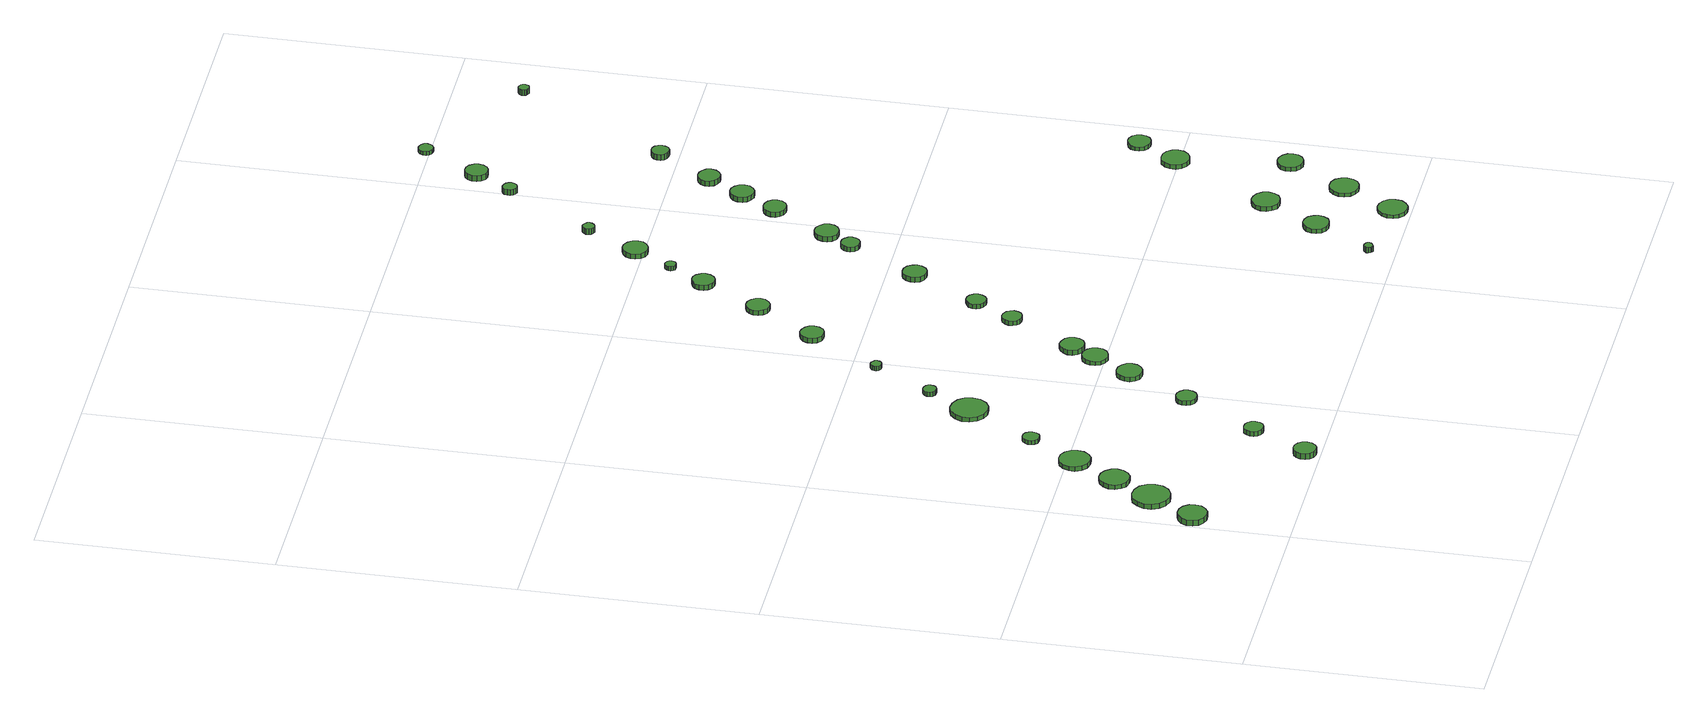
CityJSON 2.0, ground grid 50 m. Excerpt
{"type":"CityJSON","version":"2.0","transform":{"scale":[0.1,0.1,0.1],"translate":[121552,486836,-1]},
"CityObjects":{
"tree1":{"type":"SolitaryVegetationObject","attributes":{"function":"something"},"geometry":[{"type":"MultiSurface","lod":"1","boundaries":[[[0,1,2,3,4,5,6,7,8,9,10,11,12,13,14]],[[15,16,17,18,19,20,21,22,23,24,25,26,27,28,29]],[[0,29,28,1]],[[1,28,27,2]],[[2,27,26,3]],[[3,26,25,4]],[[4,25,24,5]],[[5,24,23,6]],[[6,23,22,7]],[[7,22,21,8]],[[8,21,20,9]],[[9,20,19,10]],[[10,19,18,11]],[[11,18,17,12]],[[12,17,16,13]],[[13,16,15,14]],[[14,15,29,0]]]}]},
"tree2":{"type":"SolitaryVegetationObject","attributes":{"function":"something"},"geometry":[{"type":"MultiSurface","lod":"1","boundaries":[[[30,31,32,33,34,35,36,37,38,39,40,41,42,43,44]],[[45,46,47,48,49,50,51,52,53,54,55,56,57,58,59]],[[30,59,58,31]],[[31,58,57,32]],[[32,57,56,33]],[[33,56,55,34]],[[34,55,54,35]],[[35,54,53,36]],[[36,53,52,37]],[[37,52,51,38]],[[38,51,50,39]],[[39,50,49,40]],[[40,49,48,41]],[[41,48,47,42]],[[42,47,46,43]],[[43,46,45,44]],[[44,45,59,30]]]}]},
"tree3":{"type":"SolitaryVegetationObject","attributes":{"function":"something"},"geometry":[{"type":"MultiSurface","lod":"1","boundaries":[[[60,61,62,63,64,65,66,67,68,69,70,71,72,73,74]],[[75,76,77,78,79,80,81,82,83,84,85,86,87,88,89]],[[60,89,88,61]],[[61,88,87,62]],[[62,87,86,63]],[[63,86,85,64]],[[64,85,84,65]],[[65,84,83,66]],[[66,83,82,67]],[[67,82,81,68]],[[68,81,80,69]],[[69,80,79,70]],[[70,79,78,71]],[[71,78,77,72]],[[72,77,76,73]],[[73,76,75,74]],[[74,75,89,60]]]}]},
"tree4":{"type":"SolitaryVegetationObject","attributes":{"function":"something"},"geometry":[{"type":"MultiSurface","lod":"1","boundaries":[[[90,91,92,93,94,95,96,97,98,99,100,101,102,103,104]],[[105,106,107,108,109,110,111,112,113,114,115,116,117,118,119]],[[90,119,118,91]],[[91,118,117,92]],[[92,117,116,93]],[[93,116,115,94]],[[94,115,114,95]],[[95,114,113,96]],[[96,113,112,97]],[[97,112,111,98]],[[98,111,110,99]],[[99,110,109,100]],[[100,109,108,101]],[[101,108,107,102]],[[102,107,106,103]],[[103,106,105,104]],[[104,105,119,90]]]}]},
"tree5":{"type":"SolitaryVegetationObject","attributes":{"function":"something"},"geometry":[{"type":"MultiSurface","lod":"1","boundaries":[[[120,121,122,123,124,125,126,127,128,129,130,131,132,133,134]],[[135,136,137,138,139,140,141,142,143,144,145,146,147,148,149]],[[120,149,148,121]],[[121,148,147,122]],[[122,147,146,123]],[[123,146,145,124]],[[124,145,144,125]],[[125,144,143,126]],[[126,143,142,127]],[[127,142,141,128]],[[128,141,140,129]],[[129,140,139,130]],[[130,139,138,131]],[[131,138,137,132]],[[132,137,136,133]],[[133,136,135,134]],[[134,135,149,120]]]}]},
"tree6":{"type":"SolitaryVegetationObject","attributes":{"function":"something"},"geometry":[{"type":"MultiSurface","lod":"1","boundaries":[[[150,151,152,153,154,155,156,157,158,159,160,161,162,163,164]],[[165,166,167,168,169,170,171,172,173,174,175,176,177,178,179]],[[150,179,178,151]],[[151,178,177,152]],[[152,177,176,153]],[[153,176,175,154]],[[154,175,174,155]],[[155,174,173,156]],[[156,173,172,157]],[[157,172,171,158]],[[158,171,170,159]],[[159,170,169,160]],[[160,169,168,161]],[[161,168,167,162]],[[162,167,166,163]],[[163,166,165,164]],[[164,165,179,150]]]}]},
"tree7":{"type":"SolitaryVegetationObject","attributes":{"function":"something"},"geometry":[{"type":"MultiSurface","lod":"1","boundaries":[[[180,181,182,183,184,185,186,187,188,189,190,191,192,193,194]],[[195,196,197,198,199,200,201,202,203,204,205,206,207,208,209]],[[180,209,208,181]],[[181,208,207,182]],[[182,207,206,183]],[[183,206,205,184]],[[184,205,204,185]],[[185,204,203,186]],[[186,203,202,187]],[[187,202,201,188]],[[188,201,200,189]],[[189,200,199,190]],[[190,199,198,191]],[[191,198,197,192]],[[192,197,196,193]],[[193,196,195,194]],[[194,195,209,180]]]}]},
"tree8":{"type":"SolitaryVegetationObject","attributes":{"function":"something"},"geometry":[{"type":"MultiSurface","lod":"1","boundaries":[[[210,211,212,213,214,215,216,217,218,219,220,221,222,223,224]],[[225,226,227,228,229,230,231,232,233,234,235,236,237,238,239]],[[210,239,238,211]],[[211,238,237,212]],[[212,237,236,213]],[[213,236,235,214]],[[214,235,234,215]],[[215,234,233,216]],[[216,233,232,217]],[[217,232,231,218]],[[218,231,230,219]],[[219,230,229,220]],[[220,229,228,221]],[[221,228,227,222]],[[222,227,226,223]],[[223,226,225,224]],[[224,225,239,210]]]}]},
"tree9":{"type":"SolitaryVegetationObject","attributes":{"function":"something"},"geometry":[{"type":"MultiSurface","lod":"1","boundaries":[[[240,241,242,243,244,245,246,247,248,249,250,251,252,253,254]],[[255,256,257,258,259,260,261,262,263,264,265,266,267,268,269]],[[240,269,268,241]],[[241,268,267,242]],[[242,267,266,243]],[[243,266,265,244]],[[244,265,264,245]],[[245,264,263,246]],[[246,263,262,247]],[[247,262,261,248]],[[248,261,260,249]],[[249,260,259,250]],[[250,259,258,251]],[[251,258,257,252]],[[252,257,256,253]],[[253,256,255,254]],[[254,255,269,240]]]}]},
"tree10":{"type":"SolitaryVegetationObject","attributes":{"function":"something"},"geometry":[{"type":"MultiSurface","lod":"1","boundaries":[[[270,271,272,273,274,275,276,277,278,279,280,281,282,283,284]],[[285,286,287,288,289,290,291,292,293,294,295,296,297,298,299]],[[270,299,298,271]],[[271,298,297,272]],[[272,297,296,273]],[[273,296,295,274]],[[274,295,294,275]],[[275,294,293,276]],[[276,293,292,277]],[[277,292,291,278]],[[278,291,290,279]],[[279,290,289,280]],[[280,289,288,281]],[[281,288,287,282]],[[282,287,286,283]],[[283,286,285,284]],[[284,285,299,270]]]}]},
"tree11":{"type":"SolitaryVegetationObject","attributes":{"function":"something"},"geometry":[{"type":"MultiSurface","lod":"1","boundaries":[[[300,301,302,303,304,305,306,307,308,309,310,311,312,313,314]],[[315,316,317,318,319,320,321,322,323,324,325,326,327,328,329]],[[300,329,328,301]],[[301,328,327,302]],[[302,327,326,303]],[[303,326,325,304]],[[304,325,324,305]],[[305,324,323,306]],[[306,323,322,307]],[[307,322,321,308]],[[308,321,320,309]],[[309,320,319,310]],[[310,319,318,311]],[[311,318,317,312]],[[312,317,316,313]],[[313,316,315,314]],[[314,315,329,300]]]}]},
"tree12":{"type":"SolitaryVegetationObject","attributes":{"function":"something"},"geometry":[{"type":"MultiSurface","lod":"1","boundaries":[[[330,331,332,333,334,335,336,337,338,339,340,341,342,343,344]],[[345,346,347,348,349,350,351,352,353,354,355,356,357,358,359]],[[330,359,358,331]],[[331,358,357,332]],[[332,357,356,333]],[[333,356,355,334]],[[334,355,354,335]],[[335,354,353,336]],[[336,353,352,337]],[[337,352,351,338]],[[338,351,350,339]],[[339,350,349,340]],[[340,349,348,341]],[[341,348,347,342]],[[342,347,346,343]],[[343,346,345,344]],[[344,345,359,330]]]}]},
"tree13":{"type":"SolitaryVegetationObject","attributes":{"function":"something"},"geometry":[{"type":"MultiSurface","lod":"1","boundaries":[[[360,361,362,363,364,365,366,367,368,369,370,371,372,373,374]],[[375,376,377,378,379,380,381,382,383,384,385,386,387,388,389]],[[360,389,388,361]],[[361,388,387,362]],[[362,387,386,363]],[[363,386,385,364]],[[364,385,384,365]],[[365,384,383,366]],[[366,383,382,367]],[[367,382,381,368]],[[368,381,380,369]],[[369,380,379,370]],[[370,379,378,371]],[[371,378,377,372]],[[372,377,376,373]],[[373,376,375,374]],[[374,375,389,360]]]}]},
"tree14":{"type":"SolitaryVegetationObject","attributes":{"function":"something"},"geometry":[{"type":"MultiSurface","lod":"1","boundaries":[[[390,391,392,393,394,395,396,397,398,399,400,401,402,403,404]],[[405,406,407,408,409,410,411,412,413,414,415,416,417,418,419]],[[390,419,418,391]],[[391,418,417,392]],[[392,417,416,393]],[[393,416,415,394]],[[394,415,414,395]],[[395,414,413,396]],[[396,413,412,397]],[[397,412,411,398]],[[398,411,410,399]],[[399,410,409,400]],[[400,409,408,401]],[[401,408,407,402]],[[402,407,406,403]],[[403,406,405,404]],[[404,405,419,390]]]}]},
"tree15":{"type":"SolitaryVegetationObject","attributes":{"function":"something"},"geometry":[{"type":"MultiSurface","lod":"1","boundaries":[[[420,421,422,423,424,425,426,427,428,429,430,431,432,433,434]],[[435,436,437,438,439,440,441,442,443,444,445,446,447,448,449]],[[420,449,448,421]],[[421,448,447,422]],[[422,447,446,423]],[[423,446,445,424]],[[424,445,444,425]],[[425,444,443,426]],[[426,443,442,427]],[[427,442,441,428]],[[428,441,440,429]],[[429,440,439,430]],[[430,439,438,431]],[[431,438,437,432]],[[432,437,436,433]],[[433,436,435,434]],[[434,435,449,420]]]}]},
"tree16":{"type":"SolitaryVegetationObject","attributes":{"function":"something"},"geometry":[{"type":"MultiSurface","lod":"1","boundaries":[[[450,451,452,453,454,455,456,457,458,459,460,461,462,463,464]],[[465,466,467,468,469,470,471,472,473,474,475,476,477,478,479]],[[450,479,478,451]],[[451,478,477,452]],[[452,477,476,453]],[[453,476,475,454]],[[454,475,474,455]],[[455,474,473,456]],[[456,473,472,457]],[[457,472,471,458]],[[458,471,470,459]],[[459,470,469,460]],[[460,469,468,461]],[[461,468,467,462]],[[462,467,466,463]],[[463,466,465,464]],[[464,465,479,450]]]}]},
"tree17":{"type":"SolitaryVegetationObject","attributes":{"function":"something"},"geometry":[{"type":"MultiSurface","lod":"1","boundaries":[[[480,481,482,483,484,485,486,487,488,489,490,491,492,493,494]],[[495,496,497,498,499,500,501,502,503,504,505,506,507,508,509]],[[480,509,508,481]],[[481,508,507,482]],[[482,507,506,483]],[[483,506,505,484]],[[484,505,504,485]],[[485,504,503,486]],[[486,503,502,487]],[[487,502,501,488]],[[488,501,500,489]],[[489,500,499,490]],[[490,499,498,491]],[[491,498,497,492]],[[492,497,496,493]],[[493,496,495,494]],[[494,495,509,480]]]}]},
"tree18":{"type":"SolitaryVegetationObject","attributes":{"function":"something"},"geometry":[{"type":"MultiSurface","lod":"1","boundaries":[[[510,511,512,513,514,515,516,517,518,519,520,521,522,523,524]],[[525,526,527,528,529,530,531,532,533,534,535,536,537,538,539]],[[510,539,538,511]],[[511,538,537,512]],[[512,537,536,513]],[[513,536,535,514]],[[514,535,534,515]],[[515,534,533,516]],[[516,533,532,517]],[[517,532,531,518]],[[518,531,530,519]],[[519,530,529,520]],[[520,529,528,521]],[[521,528,527,522]],[[522,527,526,523]],[[523,526,525,524]],[[524,525,539,510]]]}]},
"tree19":{"type":"SolitaryVegetationObject","attributes":{"function":"something"},"geometry":[{"type":"MultiSurface","lod":"1","boundaries":[[[540,541,542,543,544,545,546,547,548,549,550,551,552,553,554]],[[555,556,557,558,559,560,561,562,563,564,565,566,567,568,569]],[[540,569,568,541]],[[541,568,567,542]],[[542,567,566,543]],[[543,566,565,544]],[[544,565,564,545]],[[545,564,563,546]],[[546,563,562,547]],[[547,562,561,548]],[[548,561,560,549]],[[549,560,559,550]],[[550,559,558,551]],[[551,558,557,552]],[[552,557,556,553]],[[553,556,555,554]],[[554,555,569,540]]]}]},
"tree20":{"type":"SolitaryVegetationObject","attributes":{"function":"something"},"geometry":[{"type":"MultiSurface","lod":"1","boundaries":[[[570,571,572,573,574,575,576,577,578,579,580,581,582,583,584]],[[585,586,587,588,589,590,591,592,593,594,595,596,597,598,599]],[[570,599,598,571]],[[571,598,597,572]],[[572,597,596,573]],[[573,596,595,574]],[[574,595,594,575]],[[575,594,593,576]],[[576,593,592,577]],[[577,592,591,578]],[[578,591,590,579]],[[579,590,589,580]],[[580,589,588,581]],[[581,588,587,582]],[[582,587,586,583]],[[583,586,585,584]],[[584,585,599,570]]]}]},
"tree21":{"type":"SolitaryVegetationObject","attributes":{"function":"something"},"geometry":[{"type":"MultiSurface","lod":"1","boundaries":[[[600,601,602,603,604,605,606,607,608,609,610,611,612,613,614]],[[615,616,617,618,619,620,621,622,623,624,625,626,627,628,629]],[[600,629,628,601]],[[601,628,627,602]],[[602,627,626,603]],[[603,626,625,604]],[[604,625,624,605]],[[605,624,623,606]],[[606,623,622,607]],[[607,622,621,608]],[[608,621,620,609]],[[609,620,619,610]],[[610,619,618,611]],[[611,618,617,612]],[[612,617,616,613]],[[613,616,615,614]],[[614,615,629,600]]]}]},
"tree22":{"type":"SolitaryVegetationObject","attributes":{"function":"something"},"geometry":[{"type":"MultiSurface","lod":"1","boundaries":[[[630,631,632,633,634,635,636,637,638,639,640,641,642,643,644]],[[645,646,647,648,649,650,651,652,653,654,655,656,657,658,659]],[[630,659,658,631]],[[631,658,657,632]],[[632,657,656,633]],[[633,656,655,634]],[[634,655,654,635]],[[635,654,653,636]],[[636,653,652,637]],[[637,652,651,638]],[[638,651,650,639]],[[639,650,649,640]],[[640,649,648,641]],[[641,648,647,642]],[[642,647,646,643]],[[643,646,645,644]],[[644,645,659,630]]]}]},
"tree23":{"type":"SolitaryVegetationObject","attributes":{"function":"something"},"geometry":[{"type":"MultiSurface","lod":"1","boundaries":[[[660,661,662,663,664,665,666,667,668,669,670,671,672,673,674]],[[675,676,677,678,679,680,681,682,683,684,685,686,687,688,689]],[[660,689,688,661]],[[661,688,687,662]],[[662,687,686,663]],[[663,686,685,664]],[[664,685,684,665]],[[665,684,683,666]],[[666,683,682,667]],[[667,682,681,668]],[[668,681,680,669]],[[669,680,679,670]],[[670,679,678,671]],[[671,678,677,672]],[[672,677,676,673]],[[673,676,675,674]],[[674,675,689,660]]]}]},
"tree24":{"type":"SolitaryVegetationObject","attributes":{"function":"something"},"geometry":[{"type":"MultiSurface","lod":"1","boundaries":[[[690,691,692,693,694,695,696,697,698,699,700,701,702,703,704]],[[705,706,707,708,709,710,711,712,713,714,715,716,717,718,719]],[[690,719,718,691]],[[691,718,717,692]],[[692,717,716,693]],[[693,716,715,694]],[[694,715,714,695]],[[695,714,713,696]],[[696,713,712,697]],[[697,712,711,698]],[[698,711,710,699]],[[699,710,709,700]],[[700,709,708,701]],[[701,708,707,702]],[[702,707,706,703]],[[703,706,705,704]],[[704,705,719,690]]]}]},
"tree25":{"type":"SolitaryVegetationObject","attributes":{"function":"something"},"geometry":[{"type":"MultiSurface","lod":"1","boundaries":[[[720,721,722,723,724,725,726,727,728,729,730,731,732,733,734]],[[735,736,737,738,739,740,741,742,743,744,745,746,747,748,749]],[[720,749,748,721]],[[721,748,747,722]],[[722,747,746,723]],[[723,746,745,724]],[[724,745,744,725]],[[725,744,743,726]],[[726,743,742,727]],[[727,742,741,728]],[[728,741,740,729]],[[729,740,739,730]],[[730,739,738,731]],[[731,738,737,732]],[[732,737,736,733]],[[733,736,735,734]],[[734,735,749,720]]]}]},
"tree26":{"type":"SolitaryVegetationObject","attributes":{"function":"something"},"geometry":[{"type":"MultiSurface","lod":"1","boundaries":[[[750,751,752,753,754,755,756,757,758,759,760,761,762,763,764]],[[765,766,767,768,769,770,771,772,773,774,775,776,777,778,779]],[[750,779,778,751]],[[751,778,777,752]],[[752,777,776,753]],[[753,776,775,754]],[[754,775,774,755]],[[755,774,773,756]],[[756,773,772,757]],[[757,772,771,758]],[[758,771,770,759]],[[759,770,769,760]],[[760,769,768,761]],[[761,768,767,762]],[[762,767,766,763]],[[763,766,765,764]],[[764,765,779,750]]]}]},
"tree27":{"type":"SolitaryVegetationObject","attributes":{"function":"something"},"geometry":[{"type":"MultiSurface","lod":"1","boundaries":[[[780,781,782,783,784,785,786,787,788,789,790,791,792,793,794]],[[795,796,797,798,799,800,801,802,803,804,805,806,807,808,809]],[[780,809,808,781]],[[781,808,807,782]],[[782,807,806,783]],[[783,806,805,784]],[[784,805,804,785]],[[785,804,803,786]],[[786,803,802,787]],[[787,802,801,788]],[[788,801,800,789]],[[789,800,799,790]],[[790,799,798,791]],[[791,798,797,792]],[[792,797,796,793]],[[793,796,795,794]],[[794,795,809,780]]]}]},
"tree28":{"type":"SolitaryVegetationObject","attributes":{"function":"something"},"geometry":[{"type":"MultiSurface","lod":"1","boundaries":[[[810,811,812,813,814,815,816,817,818,819,820,821,822,823,824]],[[825,826,827,828,829,830,831,832,833,834,835,836,837,838,839]],[[810,839,838,811]],[[811,838,837,812]],[[812,837,836,813]],[[813,836,835,814]],[[814,835,834,815]],[[815,834,833,816]],[[816,833,832,817]],[[817,832,831,818]],[[818,831,830,819]],[[819,830,829,820]],[[820,829,828,821]],[[821,828,827,822]],[[822,827,826,823]],[[823,826,825,824]],[[824,825,839,810]]]}]},
"tree29":{"type":"SolitaryVegetationObject","attributes":{"function":"something"},"geometry":[{"type":"MultiSurface","lod":"1","boundaries":[[[840,841,842,843,844,845,846,847,848,849,850,851,852,853,854]],[[855,856,857,858,859,860,861,862,863,864,865,866,867,868,869]],[[840,869,868,841]],[[841,868,867,842]],[[842,867,866,843]],[[843,866,865,844]],[[844,865,864,845]],[[845,864,863,846]],[[846,863,862,847]],[[847,862,861,848]],[[848,861,860,849]],[[849,860,859,850]],[[850,859,858,851]],[[851,858,857,852]],[[852,857,856,853]],[[853,856,855,854]],[[854,855,869,840]]]}]},
"tree30":{"type":"SolitaryVegetationObject","attributes":{"function":"something"},"geometry":[{"type":"MultiSurface","lod":"1","boundaries":[[[870,871,872,873,874,875,876,877,878,879,880,881,882,883,884]],[[885,886,887,888,889,890,891,892,893,894,895,896,897,898,899]],[[870,899,898,871]],[[871,898,897,872]],[[872,897,896,873]],[[873,896,895,874]],[[874,895,894,875]],[[875,894,893,876]],[[876,893,892,877]],[[877,892,891,878]],[[878,891,890,879]],[[879,890,889,880]],[[880,889,888,881]],[[881,888,887,882]],[[882,887,886,883]],[[883,886,885,884]],[[884,885,899,870]]]}]},
"tree31":{"type":"SolitaryVegetationObject","attributes":{"function":"something"},"geometry":[{"type":"MultiSurface","lod":"1","boundaries":[[[900,901,902,903,904,905,906,907,908,909,910,911,912,913,914]],[[915,916,917,918,919,920,921,922,923,924,925,926,927,928,929]],[[900,929,928,901]],[[901,928,927,902]],[[902,927,926,903]],[[903,926,925,904]],[[904,925,924,905]],[[905,924,923,906]],[[906,923,922,907]],[[907,922,921,908]],[[908,921,920,909]],[[909,920,919,910]],[[910,919,918,911]],[[911,918,917,912]],[[912,917,916,913]],[[913,916,915,914]],[[914,915,929,900]]]}]},
"tree32":{"type":"SolitaryVegetationObject","attributes":{"function":"something"},"geometry":[{"type":"MultiSurface","lod":"1","boundaries":[[[930,931,932,933,934,935,936,937,938,939,940,941,942,943,944]],[[945,946,947,948,949,950,951,952,953,954,955,956,957,958,959]],[[930,959,958,931]],[[931,958,957,932]],[[932,957,956,933]],[[933,956,955,934]],[[934,955,954,935]],[[935,954,953,936]],[[936,953,952,937]],[[937,952,951,938]],[[938,951,950,939]],[[939,950,949,940]],[[940,949,948,941]],[[941,948,947,942]],[[942,947,946,943]],[[943,946,945,944]],[[944,945,959,930]]]}]},
"tree33":{"type":"SolitaryVegetationObject","attributes":{"function":"something"},"geometry":[{"type":"MultiSurface","lod":"1","boundaries":[[[960,961,962,963,964,965,966,967,968,969,970,971,972,973,974]],[[975,976,977,978,979,980,981,982,983,984,985,986,987,988,989]],[[960,989,988,961]],[[961,988,987,962]],[[962,987,986,963]],[[963,986,985,964]],[[964,985,984,965]],[[965,984,983,966]],[[966,983,982,967]],[[967,982,981,968]],[[968,981,980,969]],[[969,980,979,970]],[[970,979,978,971]],[[971,978,977,972]],[[972,977,976,973]],[[973,976,975,974]],[[974,975,989,960]]]}]},
"tree34":{"type":"SolitaryVegetationObject","attributes":{"function":"something"},"geometry":[{"type":"MultiSurface","lod":"1","boundaries":[[[990,991,992,993,994,995,996,997,998,999,1000,1001,1002,1003,1004]],[[1005,1006,1007,1008,1009,1010,1011,1012,1013,1014,1015,1016,1017,1018,1019]],[[990,1019,1018,991]],[[991,1018,1017,992]],[[992,1017,1016,993]],[[993,1016,1015,994]],[[994,1015,1014,995]],[[995,1014,1013,996]],[[996,1013,1012,997]],[[997,1012,1011,998]],[[998,1011,1010,999]],[[999,1010,1009,1000]],[[1000,1009,1008,1001]],[[1001,1008,1007,1002]],[[1002,1007,1006,1003]],[[1003,1006,1005,1004]],[[1004,1005,1019,990]]]}]},
"tree35":{"type":"SolitaryVegetationObject","attributes":{"function":"something"},"geometry":[{"type":"MultiSurface","lod":"1","boundaries":[[[1020,1021,1022,1023,1024,1025,1026,1027,1028,1029,1030,1031,1032,1033,1034]],[[1035,1036,1037,1038,1039,1040,1041,1042,1043,1044,1045,1046,1047,1048,1049]],[[1020,1049,1048,1021]],[[1021,1048,1047,1022]],[[1022,1047,1046,1023]],[[1023,1046,1045,1024]],[[1024,1045,1044,1025]],[[1025,1044,1043,1026]],[[1026,1043,1042,1027]],[[1027,1042,1041,1028]],[[1028,1041,1040,1029]],[[1029,1040,1039,1030]],[[1030,1039,1038,1031]],[[1031,1038,1037,1032]],[[1032,1037,1036,1033]],[[1033,1036,1035,1034]],[[1034,1035,1049,1020]]]}]},
"tree36":{"type":"SolitaryVegetationObject","attributes":{"function":"something"},"geometry":[{"type":"MultiSurface","lod":"1","boundaries":[[[1050,1051,1052,1053,1054,1055,1056,1057,1058,1059,1060,1061,1062,1063,1064]],[[1065,1066,1067,1068,1069,1070,1071,1072,1073,1074,1075,1076,1077,1078,1079]],[[1050,1079,1078,1051]],[[1051,1078,1077,1052]],[[1052,1077,1076,1053]],[[1053,1076,1075,1054]],[[1054,1075,1074,1055]],[[1055,1074,1073,1056]],[[1056,1073,1072,1057]],[[1057,1072,1071,1058]],[[1058,1071,1070,1059]],[[1059,1070,1069,1060]],[[1060,1069,1068,1061]],[[1061,1068,1067,1062]],[[1062,1067,1066,1063]],[[1063,1066,1065,1064]],[[1064,1065,1079,1050]]]}]},
"tree37":{"type":"SolitaryVegetationObject","attributes":{"function":"something"},"geometry":[{"type":"MultiSurface","lod":"1","boundaries":[[[1080,1081,1082,1083,1084,1085,1086,1087,1088,1089,1090,1091,1092,1093,1094]],[[1095,1096,1097,1098,1099,1100,1101,1102,1103,1104,1105,1106,1107,1108,1109]],[[1080,1109,1108,1081]],[[1081,1108,1107,1082]],[[1082,1107,1106,1083]],[[1083,1106,1105,1084]],[[1084,1105,1104,1085]],[[1085,1104,1103,1086]],[[1086,1103,1102,1087]],[[1087,1102,1101,1088]],[[1088,1101,1100,1089]],[[1089,1100,1099,1090]],[[1090,1099,1098,1091]],[[1091,1098,1097,1092]],[[1092,1097,1096,1093]],[[1093,1096,1095,1094]],[[1094,1095,1109,1080]]]}]},
"tree38":{"type":"SolitaryVegetationObject","attributes":{"function":"something"},"geometry":[{"type":"MultiSurface","lod":"1","boundaries":[[[1110,1111,1112,1113,1114,1115,1116,1117,1118,1119,1120,1121,1122,1123,1124]],[[1125,1126,1127,1128,1129,1130,1131,1132,1133,1134,1135,1136,1137,1138,1139]],[[1110,1139,1138,1111]],[[1111,1138,1137,1112]],[[1112,1137,1136,1113]],[[1113,1136,1135,1114]],[[1114,1135,1134,1115]],[[1115,1134,1133,1116]],[[1116,1133,1132,1117]],[[1117,1132,1131,1118]],[[1118,1131,1130,1119]],[[1119,1130,1129,1120]],[[1120,1129,1128,1121]],[[1121,1128,1127,1122]],[[1122,1127,1126,1123]],[[1123,1126,1125,1124]],[[1124,1125,1139,1110]]]}]},
"tree39":{"type":"SolitaryVegetationObject","attributes":{"function":"something"},"geometry":[{"type":"MultiSurface","lod":"1","boundaries":[[[1140,1141,1142,1143,1144,1145,1146,1147,1148,1149,1150,1151,1152,1153,1154]],[[1155,1156,1157,1158,1159,1160,1161,1162,1163,1164,1165,1166,1167,1168,1169]],[[1140,1169,1168,1141]],[[1141,1168,1167,1142]],[[1142,1167,1166,1143]],[[1143,1166,1165,1144]],[[1144,1165,1164,1145]],[[1145,1164,1163,1146]],[[1146,1163,1162,1147]],[[1147,1162,1161,1148]],[[1148,1161,1160,1149]],[[1149,1160,1159,1150]],[[1150,1159,1158,1151]],[[1151,1158,1157,1152]],[[1152,1157,1156,1153]],[[1153,1156,1155,1154]],[[1154,1155,1169,1140]]]}]},
"tree40":{"type":"SolitaryVegetationObject","attributes":{"function":"something"},"geometry":[{"type":"MultiSurface","lod":"1","boundaries":[[[1170,1171,1172,1173,1174,1175,1176,1177,1178,1179,1180,1181,1182,1183,1184]],[[1185,1186,1187,1188,1189,1190,1191,1192,1193,1194,1195,1196,1197,1198,1199]],[[1170,1199,1198,1171]],[[1171,1198,1197,1172]],[[1172,1197,1196,1173]],[[1173,1196,1195,1174]],[[1174,1195,1194,1175]],[[1175,1194,1193,1176]],[[1176,1193,1192,1177]],[[1177,1192,1191,1178]],[[1178,1191,1190,1179]],[[1179,1190,1189,1180]],[[1180,1189,1188,1181]],[[1181,1188,1187,1182]],[[1182,1187,1186,1183]],[[1183,1186,1185,1184]],[[1184,1185,1199,1170]]]}]},
"tree41":{"type":"SolitaryVegetationObject","attributes":{"function":"something"},"geometry":[{"type":"MultiSurface","lod":"1","boundaries":[[[1200,1201,1202,1203,1204,1205,1206,1207,1208,1209,1210,1211,1212,1213,1214]],[[1215,1216,1217,1218,1219,1220,1221,1222,1223,1224,1225,1226,1227,1228,1229]],[[1200,1229,1228,1201]],[[1201,1228,1227,1202]],[[1202,1227,1226,1203]],[[1203,1226,1225,1204]],[[1204,1225,1224,1205]],[[1205,1224,1223,1206]],[[1206,1223,1222,1207]],[[1207,1222,1221,1208]],[[1208,1221,1220,1209]],[[1209,1220,1219,1210]],[[1210,1219,1218,1211]],[[1211,1218,1217,1212]],[[1212,1217,1216,1213]],[[1213,1216,1215,1214]],[[1214,1215,1229,1200]]]}]}
},
"vertices":[
[65,209,21],[63,221,21],[55,232,21],[44,238,21],[31,239,21],[19,235,21],[9,227,21],[4,215,21],[4,202,21],[9,190,21],[19,182,21],[31,178,21],[44,179,21],[55,186,21],[63,196,21],[63,196,8],[55,186,8],[44,179,8],[31,178,8],[19,182,8],[9,190,8],[4,202,8],[4,215,8],[9,227,8],[19,235,8],[31,239,8],[44,238,8],[55,232,8],[63,221,8],[65,209,8],
[132,305,18],[129,321,18],[119,335,18],[104,343,18],[88,345,18],[72,340,18],[60,328,18],[53,313,18],[53,297,18],[60,282,18],[72,271,18],[88,265,18],[104,267,18],[119,275,18],[129,289,18],[129,289,7],[119,275,7],[104,267,7],[88,265,7],[72,271,7],[60,282,7],[53,297,7],[53,313,7],[60,328,7],[72,340,7],[88,345,7],[104,343,7],[119,335,7],[129,321,7],[132,305,7],
[177,391,17],[174,404,17],[166,415,17],[155,422,17],[142,423,17],[129,419,17],[120,410,17],[114,398,17],[114,385,17],[120,373,17],[129,364,17],[142,360,17],[155,361,17],[166,368,17],[174,379,17],[174,379,7],[166,368,7],[155,361,7],[142,360,7],[129,364,7],[120,373,7],[114,385,7],[114,398,7],[120,410,7],[129,419,7],[142,423,7],[155,422,7],[166,415,7],[174,404,7],[177,391,7],
[345,32,23],[343,42,23],[337,50,23],[329,55,23],[319,56,23],[309,53,23],[302,46,23],[298,37,23],[298,27,23],[302,18,23],[309,11,23],[319,8,23],[329,9,23],[337,14,23],[343,22,23],[343,22,10],[337,14,10],[329,9,10],[319,8,10],[309,11,10],[302,18,10],[298,27,10],[298,37,10],[302,46,10],[309,53,10],[319,56,10],[329,55,10],[337,50,10],[343,42,10],[345,32,10],
[233,485,17],[230,498,17],[222,509,17],[211,516,17],[197,517,17],[184,513,17],[174,504,17],[168,491,17],[168,478,17],[174,465,17],[184,456,17],[197,452,17],[211,453,17],[222,460,17],[230,471,17],[230,471,7],[222,460,7],[211,453,7],[197,452,7],[184,456,7],[174,465,7],[168,478,7],[168,491,7],[174,504,7],[184,513,7],[197,517,7],[211,516,7],[222,509,7],[230,498,7],[233,485,7],
[411,152,18],[409,160,18],[404,167,18],[397,171,18],[388,172,18],[380,170,18],[374,164,18],[370,156,18],[370,147,18],[374,140,18],[380,134,18],[388,131,18],[397,132,18],[404,136,18],[409,143,18],[409,143,7],[404,136,7],[397,132,7],[388,131,7],[380,134,7],[374,140,7],[370,147,7],[370,156,7],[374,164,7],[380,170,7],[388,172,7],[397,171,7],[404,167,7],[409,160,7],[411,152,7],
[287,589,16],[285,596,16],[281,602,16],[275,606,16],[267,606,16],[260,604,16],[255,599,16],[252,592,16],[252,585,16],[255,578,16],[260,573,16],[267,571,16],[275,572,16],[281,575,16],[285,581,16],[285,581,7],[281,575,7],[275,572,7],[267,571,7],[260,573,7],[255,578,7],[252,585,7],[252,592,7],[255,599,7],[260,604,7],[267,606,7],[275,606,7],[281,602,7],[285,596,7],[287,589,7],
[393,733,16],[390,749,16],[380,762,16],[366,770,16],[350,772,16],[334,767,16],[322,756,16],[315,741,16],[315,725,16],[322,710,16],[334,699,16],[350,694,16],[366,695,16],[380,703,16],[390,717,16],[390,717,6],[380,703,6],[366,695,6],[350,694,6],[334,699,6],[322,710,6],[315,725,6],[315,741,6],[322,756,6],[334,767,6],[350,772,6],[366,770,6],[380,762,6],[390,749,6],[393,733,6],
[505,309,17],[503,318,17],[498,325,17],[490,330,17],[481,331,17],[472,328,17],[465,322,17],[462,314,17],[462,305,17],[465,296,17],[472,290,17],[481,287,17],[490,288,17],[498,293,17],[503,300,17],[503,300,7],[498,293,7],[490,288,7],[481,287,7],[472,290,7],[465,296,7],[462,305,7],[462,314,7],[465,322,7],[472,328,7],[481,331,7],[490,330,7],[498,325,7],[503,318,7],[505,309,7],
[425,826,16],[424,832,16],[421,836,16],[415,839,16],[410,840,16],[404,838,16],[399,834,16],[397,829,16],[397,823,16],[399,817,16],[404,813,16],[410,812,16],[415,812,16],[421,815,16],[424,820,16],[424,820,6],[421,815,6],[415,812,6],[410,812,6],[404,813,6],[399,817,6],[397,823,6],[397,829,6],[399,834,6],[404,838,6],[410,840,6],[415,839,6],[421,836,6],[424,832,6],[425,826,6],
[584,441,17],[582,452,17],[575,461,17],[565,467,17],[554,468,17],[543,465,17],[535,457,17],[530,447,17],[530,435,17],[535,425,17],[543,417,17],[554,414,17],[565,415,17],[575,421,17],[582,430,17],[582,430,7],[575,421,7],[565,415,7],[554,414,7],[543,417,7],[535,425,7],[530,435,7],[530,447,7],[535,457,7],[543,465,7],[554,468,7],[565,467,7],[575,461,7],[582,452,7],[584,441,7],
[632,522,16],[630,533,16],[623,542,16],[613,548,16],[602,549,16],[591,546,16],[582,538,16],[578,528,16],[578,516,16],[582,506,16],[591,498,16],[602,494,16],[613,496,16],[623,501,16],[630,511,16],[630,511,7],[623,501,7],[613,496,7],[602,494,7],[591,498,7],[582,506,7],[578,516,7],[578,528,7],[582,538,7],[591,546,7],[602,549,7],[613,548,7],[623,542,7],[630,533,7],[632,522,7],
[497,951,16],[496,956,16],[493,960,16],[489,962,16],[484,963,16],[480,961,16],[476,958,16],[474,953,16],[474,949,16],[476,944,16],[480,941,16],[484,940,16],[489,940,16],[493,942,16],[496,946,16],[496,946,6],[493,942,6],[489,940,6],[484,940,6],[480,941,6],[476,944,6],[474,949,6],[474,953,6],[476,958,6],[480,961,6],[484,963,6],[489,962,6],[493,960,6],[496,956,6],[497,951,6],
[661,575,17],[659,586,17],[653,594,17],[643,599,17],[633,601,17],[623,597,17],[615,590,17],[610,580,17],[610,570,17],[615,560,17],[623,553,17],[633,550,17],[643,551,17],[653,556,17],[659,565,17],[659,565,6],[653,556,6],[643,551,6],[633,550,6],[623,553,6],[615,560,6],[610,570,6],[610,580,6],[615,590,6],[623,597,6],[633,601,6],[643,599,6],[653,594,6],[659,586,6],[661,575,6],
[603,1102,17],[601,1112,17],[595,1120,17],[586,1125,17],[576,1127,17],[566,1123,17],[558,1116,17],[554,1107,17],[554,1097,17],[558,1087,17],[566,1080,17],[576,1077,17],[586,1078,17],[595,1083,17],[601,1092,17],[601,1092,6],[595,1083,6],[586,1078,6],[576,1077,6],[566,1080,6],[558,1087,6],[554,1097,6],[554,1107,6],[558,1116,6],[566,1123,6],[576,1127,6],[586,1125,6],[595,1120,6],[601,1112,6],[603,1102,6],
[741,716,16],[739,724,16],[734,731,16],[726,736,16],[717,737,16],[709,734,16],[703,728,16],[699,720,16],[699,711,16],[703,703,16],[709,698,16],[717,695,16],[726,696,16],[734,700,16],[739,707,16],[739,707,6],[734,700,6],[726,696,6],[717,695,6],[709,698,6],[703,703,6],[699,711,6],[699,720,6],[703,728,6],[709,734,6],[717,737,6],[726,736,6],[734,731,6],[739,724,6],[741,716,6],
[790,800,16],[788,809,16],[783,816,16],[776,820,16],[767,821,16],[759,818,16],[752,812,16],[749,804,16],[749,796,16],[752,788,16],[759,782,16],[767,779,16],[776,780,16],[783,784,16],[788,791,16],[788,791,6],[783,784,6],[776,780,6],[767,779,6],[759,782,6],[752,788,6],[749,796,6],[749,804,6],[752,812,6],[759,818,6],[767,821,6],[776,820,6],[783,816,6],[788,809,6],[790,800,6],
[687,1230,17],[685,1240,17],[679,1248,17],[670,1254,17],[660,1255,17],[650,1251,17],[643,1245,17],[638,1235,17],[638,1225,17],[643,1216,17],[650,1209,17],[660,1206,17],[670,1207,17],[679,1212,17],[685,1220,17],[685,1220,6],[679,1212,6],[670,1207,6],[660,1206,6],[650,1209,6],[643,1216,6],[638,1225,6],[638,1235,6],[643,1245,6],[650,1251,6],[660,1255,6],[670,1254,6],[679,1248,6],[685,1240,6],[687,1230,6],
[876,943,17],[873,953,17],[867,962,17],[858,967,17],[848,968,17],[838,965,17],[830,958,17],[826,948,17],[826,938,17],[830,928,17],[838,921,17],[848,918,17],[858,919,17],[867,924,17],[873,933,17],[873,933,6],[867,924,6],[858,919,6],[848,918,6],[838,921,6],[830,928,6],[826,938,6],[826,948,6],[830,958,6],[838,965,6],[848,968,6],[858,967,6],[867,962,6],[873,953,6],[876,943,6],
[1132,58,20],[1131,62,20],[1129,65,20],[1125,67,20],[1121,67,20],[1118,66,20],[1115,63,20],[1113,60,20],[1113,56,20],[1115,52,20],[1118,49,20],[1121,48,20],[1125,49,20],[1129,51,20],[1131,54,20],[1131,54,7],[1129,51,7],[1125,49,7],[1121,48,7],[1118,49,7],[1115,52,7],[1113,56,7],[1113,60,7],[1115,63,7],[1118,66,7],[1121,67,7],[1125,67,7],[1129,65,7],[1131,62,7],[1132,58,7],
[760,1358,17],[758,1367,17],[752,1376,17],[744,1381,17],[734,1382,17],[724,1378,17],[717,1372,17],[713,1363,17],[713,1353,17],[717,1344,17],[724,1337,17],[734,1334,17],[744,1335,17],[752,1340,17],[758,1348,17],[758,1348,6],[752,1340,6],[744,1335,6],[734,1334,6],[724,1337,6],[717,1344,6],[713,1353,6],[713,1363,6],[717,1372,6],[724,1378,6],[734,1382,6],[744,1381,6],[752,1376,6],[758,1367,6],[760,1358,6],
[797,1435,16],[796,1440,16],[793,1444,16],[789,1446,16],[784,1447,16],[779,1445,16],[776,1442,16],[774,1438,16],[774,1433,16],[776,1428,16],[779,1425,16],[784,1424,16],[789,1424,16],[793,1427,16],[796,1431,16],[796,1431,6],[793,1427,6],[789,1424,6],[784,1424,6],[779,1425,6],[776,1428,6],[774,1433,6],[774,1438,6],[776,1442,6],[779,1445,6],[784,1447,6],[789,1446,6],[793,1444,6],[796,1440,6],[797,1435,6],
[1221,180,17],[1218,191,17],[1212,200,17],[1202,206,17],[1190,207,17],[1180,203,17],[1171,196,17],[1167,185,17],[1167,174,17],[1171,164,17],[1180,156,17],[1190,153,17],[1202,154,17],[1212,159,17],[1218,169,17],[1218,169,7],[1212,159,7],[1202,154,7],[1190,153,7],[1180,156,7],[1171,164,7],[1167,174,7],[1167,185,7],[1171,196,7],[1180,203,7],[1190,207,7],[1202,206,7],[1212,200,7],[1218,191,7],[1221,180,7],
[956,1093,17],[954,1101,17],[949,1107,17],[942,1112,17],[934,1112,17],[926,1110,17],[920,1104,17],[916,1097,17],[916,1089,17],[920,1081,17],[926,1075,17],[934,1073,17],[942,1074,17],[949,1078,17],[954,1085,17],[954,1085,6],[949,1078,6],[942,1074,6],[934,1073,6],[926,1075,6],[920,1081,6],[916,1089,6],[916,1097,6],[920,1104,6],[926,1110,6],[934,1112,6],[942,1112,6],[949,1107,6],[954,1101,6],[956,1093,6],
[858,1517,17],[856,1528,17],[849,1537,17],[839,1543,17],[828,1544,17],[818,1540,17],[810,1533,17],[805,1523,17],[805,1512,17],[810,1502,17],[818,1494,17],[828,1491,17],[839,1492,17],[849,1498,17],[856,1506,17],[856,1506,6],[849,1498,6],[839,1492,6],[828,1491,6],[818,1494,6],[810,1502,6],[805,1512,6],[805,1523,6],[810,1533,6],[818,1540,6],[828,1544,6],[839,1543,6],[849,1537,6],[856,1528,6],[858,1517,6],
[1313,39,16],[1311,52,16],[1303,62,16],[1292,69,16],[1279,70,16],[1267,66,16],[1257,57,16],[1252,45,16],[1252,32,16],[1257,21,16],[1267,12,16],[1279,8,16],[1292,9,16],[1303,16,16],[1311,26,16],[1311,26,8],[1303,16,8],[1292,9,8],[1279,8,8],[1267,12,8],[1257,21,8],[1252,32,8],[1252,45,8],[1257,57,8],[1267,66,8],[1279,70,8],[1292,69,8],[1303,62,8],[1311,52,8],[1313,39,8],
[997,1148,17],[995,1159,17],[988,1167,17],[979,1173,17],[968,1174,17],[958,1170,17],[950,1163,17],[946,1153,17],[946,1143,17],[950,1133,17],[958,1126,17],[968,1123,17],[979,1124,17],[988,1129,17],[995,1138,17],[995,1138,6],[988,1129,6],[979,1124,6],[968,1123,6],[958,1126,6],[950,1133,6],[946,1143,6],[946,1153,6],[950,1163,6],[958,1170,6],[968,1174,6],[979,1173,6],[988,1167,6],[995,1159,6],[997,1148,6],
[1292,297,16],[1289,309,16],[1282,319,16],[1271,325,16],[1259,327,16],[1247,323,16],[1238,315,16],[1233,303,16],[1233,291,16],[1238,280,16],[1247,271,16],[1259,268,16],[1271,269,16],[1282,275,16],[1289,285,16],[1289,285,6],[1282,275,6],[1271,269,6],[1259,268,6],[1247,271,6],[1238,280,6],[1233,291,6],[1233,303,6],[1238,315,6],[1247,323,6],[1259,327,6],[1271,325,6],[1282,319,6],[1289,309,6],[1292,297,6],
[905,1626,19],[904,1631,19],[901,1635,19],[896,1638,19],[891,1639,19],[886,1637,19],[882,1633,19],[880,1629,19],[880,1623,19],[882,1619,19],[886,1615,19],[891,1613,19],[896,1614,19],[901,1617,19],[904,1621,19],[904,1621,6],[901,1617,6],[896,1614,6],[891,1613,6],[886,1615,6],[882,1619,6],[880,1623,6],[880,1629,6],[882,1633,6],[886,1637,6],[891,1639,6],[896,1638,6],[901,1635,6],[904,1631,6],[905,1626,6],
[1378,152,15],[1375,164,15],[1368,175,15],[1357,181,15],[1344,182,15],[1332,179,15],[1322,170,15],[1317,158,15],[1317,146,15],[1322,134,15],[1332,125,15],[1344,121,15],[1357,123,15],[1368,129,15],[1375,139,15],[1375,139,7],[1368,129,7],[1357,123,7],[1344,121,7],[1332,125,7],[1322,134,7],[1317,146,7],[1317,158,7],[1322,170,7],[1332,179,7],[1344,182,7],[1357,181,7],[1368,175,7],[1375,164,7],[1378,152,7],
[1068,1270,17],[1066,1280,17],[1060,1288,17],[1051,1293,17],[1041,1294,17],[1031,1291,17],[1023,1284,17],[1019,1275,17],[1019,1265,17],[1023,1256,17],[1031,1249,17],[1041,1246,17],[1051,1247,17],[1060,1252,17],[1066,1260,17],[1066,1260,6],[1060,1252,6],[1051,1247,6],[1041,1246,6],[1031,1249,6],[1023,1256,6],[1019,1265,6],[1019,1275,6],[1023,1284,6],[1031,1291,6],[1041,1294,6],[1051,1293,6],[1060,1288,6],[1066,1280,6],[1068,1270,6],
[1113,1346,17],[1111,1357,17],[1104,1365,17],[1095,1371,17],[1085,1372,17],[1075,1368,17],[1067,1361,17],[1063,1352,17],[1063,1341,17],[1067,1332,17],[1075,1325,17],[1085,1321,17],[1095,1322,17],[1104,1328,17],[1111,1336,17],[1111,1336,6],[1104,1328,6],[1095,1322,6],[1085,1321,6],[1075,1325,6],[1067,1332,6],[1063,1341,6],[1063,1352,6],[1067,1361,6],[1075,1368,6],[1085,1372,6],[1095,1371,6],[1104,1365,6],[1111,1357,6],[1113,1346,6],
[1447,277,16],[1445,288,16],[1438,297,16],[1428,303,16],[1417,304,16],[1407,300,16],[1398,293,16],[1394,283,16],[1394,272,16],[1398,261,16],[1407,254,16],[1417,250,16],[1428,252,16],[1438,257,16],[1445,266,16],[1445,266,6],[1438,257,6],[1428,252,6],[1417,250,6],[1407,254,6],[1398,261,6],[1394,272,6],[1394,283,6],[1398,293,6],[1407,300,6],[1417,304,6],[1428,303,6],[1438,297,6],[1445,288,6],[1447,277,6],
[1417,509,16],[1414,521,16],[1407,531,16],[1396,537,16],[1384,538,16],[1372,535,16],[1363,526,16],[1358,515,16],[1358,503,16],[1363,491,16],[1372,483,16],[1384,479,16],[1396,481,16],[1407,487,16],[1414,497,16],[1414,497,6],[1407,487,6],[1396,481,6],[1384,479,6],[1372,483,6],[1363,491,6],[1358,503,6],[1358,515,6],[1363,526,6],[1372,535,6],[1384,538,6],[1396,537,6],[1407,531,6],[1414,521,6],[1417,509,6],
[1026,1812,20],[1024,1818,20],[1021,1823,20],[1015,1826,20],[1009,1827,20],[1004,1825,20],[999,1821,20],[997,1815,20],[997,1809,20],[999,1803,20],[1004,1799,20],[1009,1797,20],[1015,1798,20],[1021,1801,20],[1024,1806,20],[1024,1806,7],[1021,1801,7],[1015,1798,7],[1009,1797,7],[1004,1799,7],[999,1803,7],[997,1809,7],[997,1815,7],[999,1821,7],[1004,1825,7],[1009,1827,7],[1015,1826,7],[1021,1823,7],[1024,1818,7],[1026,1812,7],
[1158,1424,18],[1156,1434,18],[1150,1441,18],[1142,1446,18],[1132,1447,18],[1123,1444,18],[1115,1438,18],[1111,1429,18],[1111,1419,18],[1115,1410,18],[1123,1404,18],[1132,1401,18],[1142,1402,18],[1150,1407,18],[1156,1414,18],[1156,1414,6],[1150,1407,6],[1142,1402,6],[1132,1401,6],[1123,1404,6],[1115,1410,6],[1111,1419,6],[1111,1429,6],[1115,1438,6],[1123,1444,6],[1132,1447,6],[1142,1446,6],[1150,1441,6],[1156,1434,6],[1158,1424,6],
[1460,593,16],[1458,603,16],[1452,611,16],[1443,616,16],[1433,617,16],[1423,614,16],[1415,607,16],[1411,598,16],[1411,588,16],[1415,579,16],[1423,572,16],[1433,569,16],[1443,570,16],[1452,575,16],[1458,583,16],[1458,583,7],[1452,575,7],[1443,570,7],[1433,569,7],[1423,572,7],[1415,579,7],[1411,588,7],[1411,598,7],[1415,607,7],[1423,614,7],[1433,617,7],[1443,616,7],[1452,611,7],[1458,603,7],[1460,593,7],
[1085,1891,19],[1083,1900,19],[1077,1909,19],[1069,1914,19],[1059,1915,19],[1049,1912,19],[1042,1905,19],[1038,1896,19],[1038,1886,19],[1042,1877,19],[1049,1870,19],[1059,1867,19],[1069,1868,19],[1077,1873,19],[1083,1881,19],[1083,1881,6],[1077,1873,6],[1069,1868,6],[1059,1867,6],[1049,1870,6],[1042,1877,6],[1038,1886,6],[1038,1896,6],[1042,1905,6],[1049,1912,6],[1059,1915,6],[1069,1914,6],[1077,1909,6],[1083,1900,6],[1085,1891,6],
[1220,1538,24],[1218,1546,24],[1214,1552,24],[1207,1556,24],[1199,1557,24],[1192,1554,24],[1186,1549,24],[1183,1542,24],[1183,1534,24],[1186,1527,24],[1192,1522,24],[1199,1520,24],[1207,1520,24],[1214,1524,24],[1218,1531,24],[1218,1531,11],[1214,1524,11],[1207,1520,11],[1199,1520,11],[1192,1522,11],[1186,1527,11],[1183,1534,11],[1183,1542,11],[1186,1549,11],[1192,1554,11],[1199,1557,11],[1207,1556,11],[1214,1552,11],[1218,1546,11],[1220,1538,11],
[1147,2009,16],[1146,2016,16],[1142,2021,16],[1136,2024,16],[1130,2025,16],[1124,2023,16],[1119,2019,16],[1116,2013,16],[1116,2006,16],[1119,2000,16],[1124,1996,16],[1130,1994,16],[1136,1994,16],[1142,1998,16],[1146,2003,16],[1146,2003,7],[1142,1998,7],[1136,1994,7],[1130,1994,7],[1124,1996,7],[1119,2000,7],[1116,2006,7],[1116,2013,7],[1119,2019,7],[1124,2023,7],[1130,2025,7],[1136,2024,7],[1142,2021,7],[1146,2016,7],[1147,2009,7],
[1401,1857,22],[1400,1862,22],[1398,1866,22],[1393,1868,22],[1389,1869,22],[1384,1867,22],[1381,1864,22],[1379,1860,22],[1379,1855,22],[1381,1851,22],[1384,1848,22],[1389,1846,22],[1393,1847,22],[1398,1849,22],[1400,1853,22],[1400,1853,9],[1398,1849,9],[1393,1847,9],[1389,1846,9],[1384,1848,9],[1381,1851,9],[1379,1855,9],[1379,1860,9],[1381,1864,9],[1384,1867,9],[1389,1869,9],[1393,1868,9],[1398,1866,9],[1400,1862,9],[1401,1857,9]
]}
